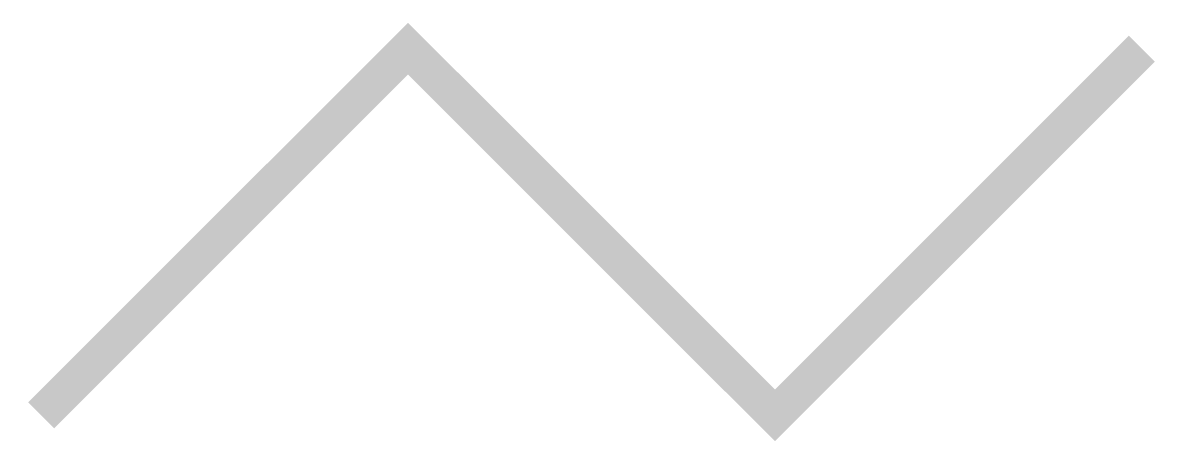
# Model space of a CAD drawing. Header units: millimetres. Extents: x -0.5 to 30.5, y -0.7 to 10.7.
import ezdxf

# ---------------------------------------------------------------- set-up
doc = ezdxf.new("R2010")
doc.units = ezdxf.units.MM

msp = doc.modelspace()

# ---------------------------------------------------------------- linework, layer by layer
msp.add_lwpolyline([(0, 0, 1, 1, 0), (10, 10, 1, 1, 0), (20, 0, 1, 1, 0), (30, 10, 1, 1, 0)], format="xyseb")

doc.saveas('drawing.dxf')
